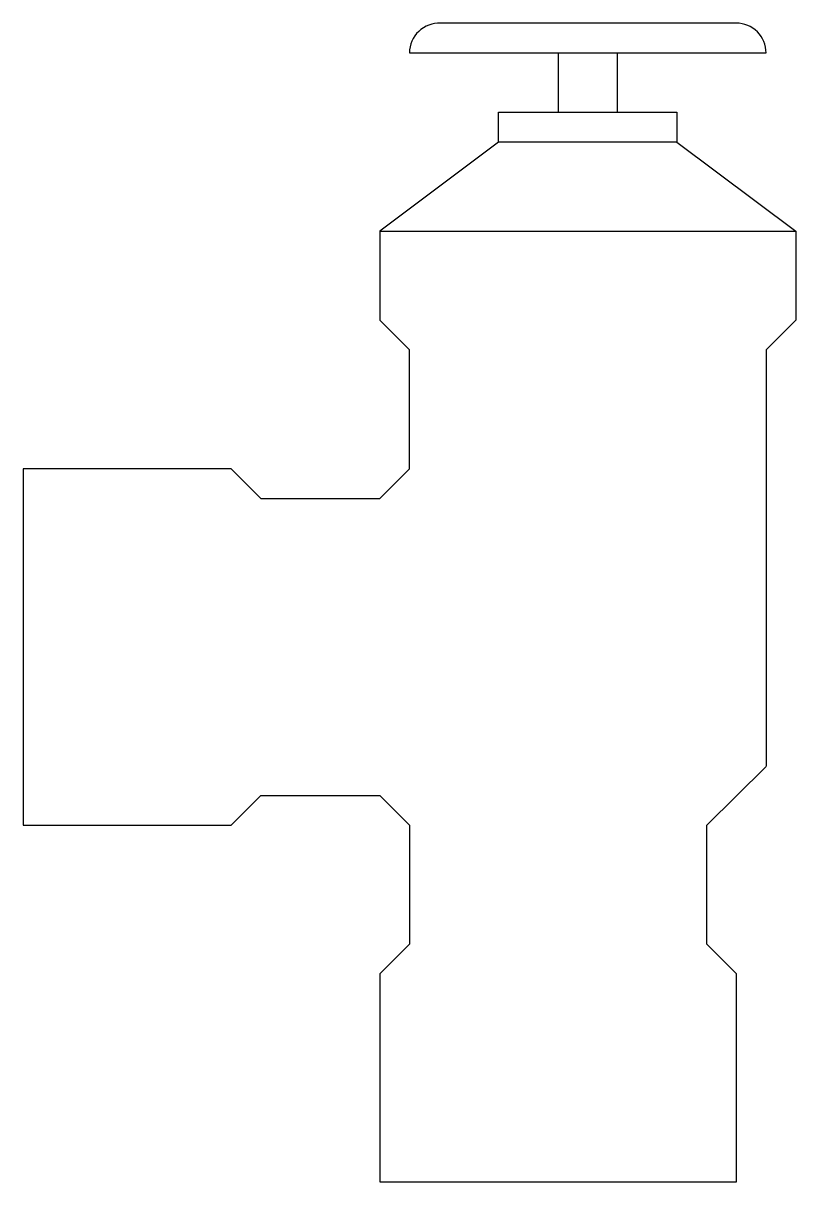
# Model space of a CAD drawing. Extents: x 0 to 2.5, y -1.73 to 2.02.
import ezdxf

# ---------------------------------------------------------------- set-up
doc = ezdxf.new("R2010")
doc.units = 0
doc.header["$MEASUREMENT"] = 0
doc.layers.get('0').update_dxf_attribs({"linetype": 'CONTINUOUS'})

msp = doc.modelspace()

# ---------------------------------------------------------------- linework, layer by layer
for p, q in [((2.307, 2.016), (1.346, 2.016)), ((1.248, 1.92), (2.4, 1.92)), ((1.728, 1.92), (1.728, 1.728)), ((1.92, 1.728), (1.92, 1.92)), ((1.536, 1.632), (1.536, 1.728)), ((1.536, 1.728), (2.112, 1.728)), ((2.112, 1.728), (2.112, 1.632)), ((1.536, 1.632), (1.152, 1.344)), ((2.112, 1.632), (1.536, 1.632)), ((2.112, 1.632), (2.496, 1.344)), ((1.152, 1.344), (1.152, 1.056)), ((1.152, 1.344), (2.496, 1.344)), ((2.496, 1.344), (2.496, 1.056)), ((1.152, 1.056), (1.248, 0.96)), ((2.496, 1.056), (2.4, 0.96)), ((1.248, 0.576), (1.248, 0.96)), ((2.4, 0.96), (2.4, -0.386)), ((0.672, 0.576), (0, 0.576)), ((0, 0.576), (0, -0.576)), ((0.768, 0.48), (0.672, 0.576)), ((1.152, 0.48), (1.248, 0.576)), ((0.768, 0.48), (1.152, 0.48)), ((2.208, -0.576), (2.399, -0.387)), ((0.672, -0.576), (0.768, -0.48)), ((0.768, -0.48), (1.152, -0.48)), ((1.152, -0.48), (1.248, -0.576)), ((0, -0.576), (0.672, -0.576)), ((1.248, -0.576), (1.248, -0.96)), ((2.208, -0.96), (2.208, -0.576)), ((1.248, -0.96), (1.152, -1.056)), ((2.304, -1.056), (2.208, -0.96)), ((1.152, -1.056), (1.152, -1.728)), ((2.304, -1.728), (2.304, -1.056)), ((1.152, -1.728), (2.304, -1.728))]:
    msp.add_line(p, q)
for centre, start, end in [((1.344, 1.92), 87.2846, 180.0297), ((2.304, 1.92), 359.8121, 90.3179)]:
    msp.add_arc(centre, 0.096, start, end)

doc.saveas('drawing.dxf')
